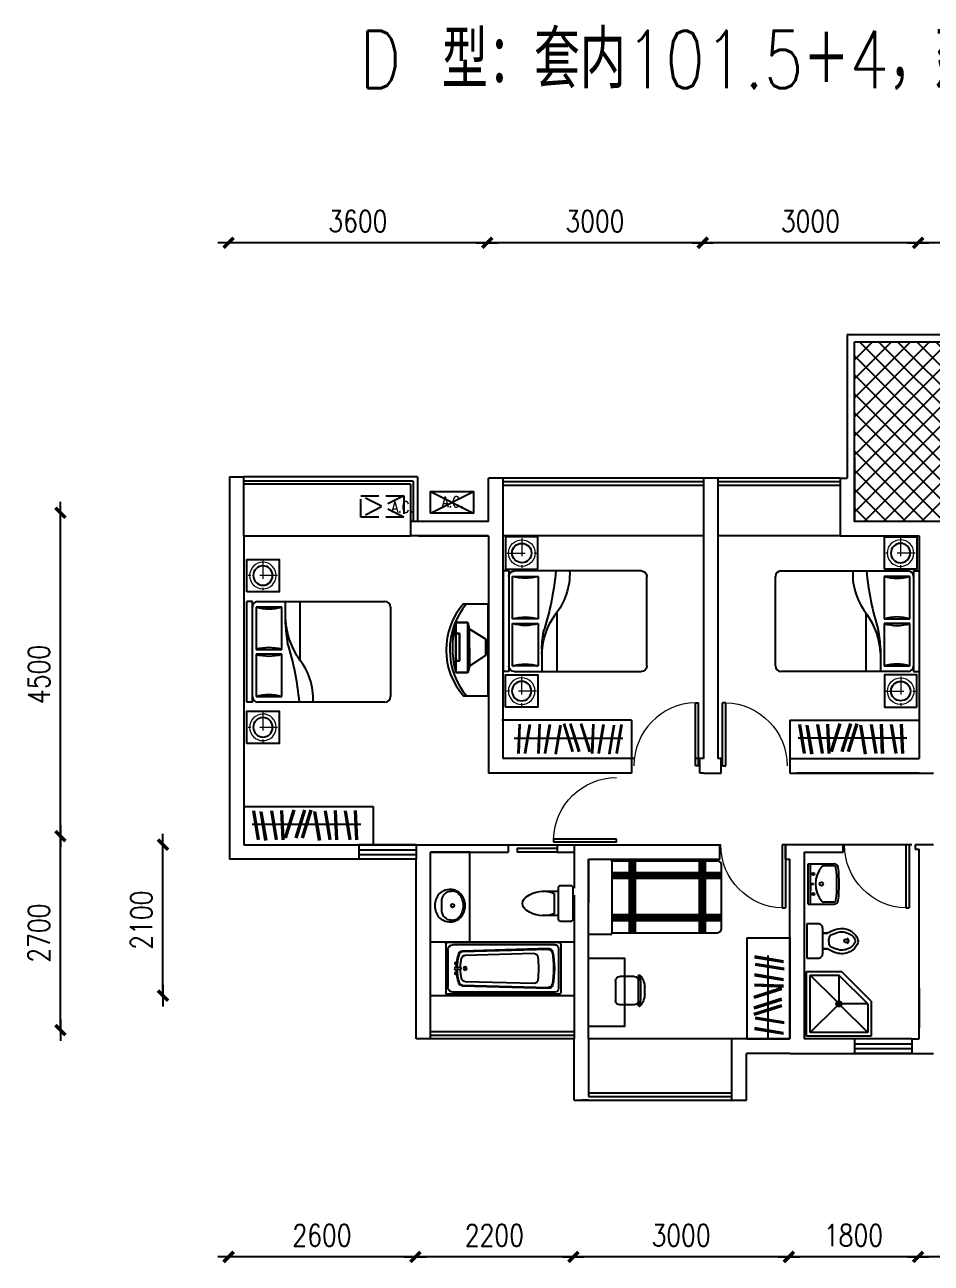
# Model space of a CAD drawing. Extents: x 4248144 to 4272708, y 358866 to 376096.
# Drawn here: x 4248144 to 4260760, y 358866 to 376096 of the extents above; entities that cross this region are included whole.
import ezdxf
from ezdxf.enums import TextEntityAlignment as Align

# ---------------------------------------------------------------- set-up
doc = ezdxf.new("R2010")
doc.units = 0
doc.header["$LTSCALE"] = 1000
doc.header["$MEASUREMENT"] = 0
doc.header["$PDMODE"] = 32
doc.header["$PDSIZE"] = 0.3
doc.linetypes.add('DASH', pattern=[0.35, 0.25, -0.1])
doc.linetypes.add('HIDDEN', pattern=[0.375, 0.25, -0.125])
for name, color, linetype in [('AXIS', 3, 'Continuous'), ('HANDRAIL', 3, 'Continuous'), ('LAYER1', 4, 'Continuous'), ('LAYER3', 4, 'Continuous'), ('WALL', 2, 'Continuous'), ('WINDOW', 4, 'Continuous'), ('WINDOW_TEXT', 7, 'Continuous'), ('zz-6', 7, 'Continuous'), ('家具', 90, 'Continuous'), ('面积', 7, 'Continuous')]:
    doc.layers.add(name, color=color, linetype=linetype)
doc.styles.add('_HZTXT', font='txt.shx', dxfattribs={"width": 0.8, "bigfont": 'HZTXT.shx'})
doc.styles.add('DIM_FONT', font='SIMPLEX.shx', dxfattribs={"width": 0.8})
doc.styles.add('SIMPLEX', font='SIMPLEX.SHX')
doc.dimstyles.new('AXIS', dxfattribs={"dimtxt": 300, "dimasz": 1, "dimexe": 250, "dimexo": 300, "dimgap": 150, "dimtad": 1, "dimdec": 0, "dimzin": 0, "dimdsep": 46, "dimtxsty": 'DIM_FONT', "dimblk": '_DIMX', "dimcen": 0.09, "dimse1": 1, "dimse2": 1, "dimclrt": 7, "dimadec": 0, "dimazin": 0, "dimtfac": 1, "dimtdec": 0, "dimtix": 1, "dimtmove": 2, "dimatfit": 3, "dimldrblk": '_DIMX', "dimfxl": 1, "dimtolj": 1, "dimtzin": 0, "dimarcsym": 0})

# ---------------------------------------------------------------- blocks, each defined once
blk = doc.blocks.new('_DIMX')
blk.add_line((-150, 0), (150, 0))
at = {"const_width": 50}
blk.add_lwpolyline([(-70, -70), (70, 70)], dxfattribs=at)
blk = doc.blocks.new('*D22')
at = {"layer": 'AXIS', "color": 0, "lineweight": -2}
blk.add_line((4248641, 362110), (4248641, 364808), dxfattribs=at)
at = {"layer": 'Defpoints', "color": 0}
for p in [(4248641, 364809), (4249404, 364809), (4249404, 362109)]:
    blk.add_point(p, dxfattribs=at)
at = {"layer": 'AXIS', "color": 0, "lineweight": -2}
for p, rotation in [((4248641, 364809), 90), ((4248641, 362109), 270)]:
    blk.add_blockref('_DIMX', p, dxfattribs=dict(at, rotation=rotation))
at = {"layer": 'AXIS', "color": 7, "insert": (4248341, 363459), "char_height": 300, "attachment_point": 5, "rotation": 90, "style": 'DIM_FONT'}
blk.add_mtext('\\A1;2700', dxfattribs=at)
blk = doc.blocks.new('*D23')
at = {"layer": 'AXIS', "color": 0, "lineweight": -2}
blk.add_line((4250068, 362590), (4250068, 364688), dxfattribs=at)
at = {"layer": 'Defpoints', "color": 0}
for p in [(4250068, 364689), (4250831, 364689), (4250831, 362589)]:
    blk.add_point(p, dxfattribs=at)
at = {"layer": 'AXIS', "color": 0, "lineweight": -2}
for p, rotation in [((4250068, 364689), 90), ((4250068, 362589), 270)]:
    blk.add_blockref('_DIMX', p, dxfattribs=dict(at, rotation=rotation))
at = {"layer": 'AXIS', "color": 7, "insert": (4249768, 363639), "char_height": 300, "attachment_point": 5, "rotation": 90, "style": 'DIM_FONT'}
blk.add_mtext('\\A1;2100', dxfattribs=at)
blk = doc.blocks.new('*D24')
at = {"layer": 'AXIS', "color": 0, "lineweight": -2}
blk.add_line((4248641, 364809), (4248641, 369307), dxfattribs=at)
at = {"layer": 'Defpoints', "color": 0}
for p in [(4248641, 369308), (4249404, 369308), (4249404, 364808)]:
    blk.add_point(p, dxfattribs=at)
at = {"layer": 'AXIS', "color": 0, "lineweight": -2}
for p, rotation in [((4248641, 369308), 90), ((4248641, 364808), 270)]:
    blk.add_blockref('_DIMX', p, dxfattribs=dict(at, rotation=rotation))
at = {"layer": 'AXIS', "color": 7, "insert": (4248341, 367058), "char_height": 300, "attachment_point": 5, "rotation": 90, "style": 'DIM_FONT'}
blk.add_mtext('\\A1;4500', dxfattribs=at)
blk = doc.blocks.new('*D25')
at = {"layer": 'AXIS', "color": 0, "lineweight": -2}
blk.add_line((4264777, 373063), (4260579, 373063), dxfattribs=at)
at = {"layer": 'Defpoints', "color": 0}
for p in [(4260578, 373826), (4264778, 373826), (4260578, 373063)]:
    blk.add_point(p, dxfattribs=at)
at = {"layer": 'AXIS', "color": 0, "lineweight": -2, "rotation": 180}
blk.add_blockref('_DIMX', (4260578, 373063), dxfattribs=at)
at = {"layer": 'AXIS', "color": 0, "lineweight": -2}
blk.add_blockref('_DIMX', (4264778, 373063), dxfattribs=at)
at = {"layer": 'AXIS', "color": 7, "insert": (4262678, 373363), "char_height": 300, "attachment_point": 5, "style": 'DIM_FONT'}
blk.add_mtext('\\A1;4200', dxfattribs=at)
blk = doc.blocks.new('*D26')
at = {"layer": 'AXIS', "color": 0, "lineweight": -2}
blk.add_line((4257579, 373063), (4254581, 373063), dxfattribs=at)
at = {"layer": 'Defpoints', "color": 0}
for p in [(4254580, 373826), (4257580, 373826), (4254580, 373063)]:
    blk.add_point(p, dxfattribs=at)
at = {"layer": 'AXIS', "color": 0, "lineweight": -2, "rotation": 180}
blk.add_blockref('_DIMX', (4254580, 373063), dxfattribs=at)
at = {"layer": 'AXIS', "color": 0, "lineweight": -2}
blk.add_blockref('_DIMX', (4257580, 373063), dxfattribs=at)
at = {"layer": 'AXIS', "color": 7, "insert": (4256080, 373363), "char_height": 300, "attachment_point": 5, "style": 'DIM_FONT'}
blk.add_mtext('\\A1;3000', dxfattribs=at)
blk = doc.blocks.new('*D27')
at = {"layer": 'AXIS', "color": 0, "lineweight": -2}
blk.add_line((4260578, 373063), (4257580, 373063), dxfattribs=at)
at = {"layer": 'Defpoints', "color": 0}
for p in [(4257579, 373826), (4260579, 373826), (4257579, 373063)]:
    blk.add_point(p, dxfattribs=at)
at = {"layer": 'AXIS', "color": 0, "lineweight": -2, "rotation": 180}
blk.add_blockref('_DIMX', (4257579, 373063), dxfattribs=at)
at = {"layer": 'AXIS', "color": 0, "lineweight": -2}
blk.add_blockref('_DIMX', (4260579, 373063), dxfattribs=at)
at = {"layer": 'AXIS', "color": 7, "insert": (4259079, 373363), "char_height": 300, "attachment_point": 5, "style": 'DIM_FONT'}
blk.add_mtext('\\A1;3000', dxfattribs=at)
blk = doc.blocks.new('*D28')
at = {"layer": 'AXIS', "color": 0, "lineweight": -2}
blk.add_line((4254580, 373063), (4250982, 373063), dxfattribs=at)
at = {"layer": 'Defpoints', "color": 0}
for p in [(4250981, 373826), (4254581, 373826), (4250981, 373063)]:
    blk.add_point(p, dxfattribs=at)
at = {"layer": 'AXIS', "color": 0, "lineweight": -2, "rotation": 180}
blk.add_blockref('_DIMX', (4250981, 373063), dxfattribs=at)
at = {"layer": 'AXIS', "color": 0, "lineweight": -2}
blk.add_blockref('_DIMX', (4254581, 373063), dxfattribs=at)
at = {"layer": 'AXIS', "color": 7, "insert": (4252781, 373363), "char_height": 300, "attachment_point": 5, "style": 'DIM_FONT'}
blk.add_mtext('\\A1;3600', dxfattribs=at)
blk = doc.blocks.new('$plan$00002158')
for p, q in [((-280, 215, 0), (280, 215, 0)), ((-280, 215, 0), (-280, -146, 0)), ((-280, 186, 0), (280, 186, 0)), ((0, 186, 0), (-90, 186, 0)), ((-90, 186, 0), (90, 186, 0)), ((280, 215, 0), (280, -146, 0)), ((-251, -142, 0), (-251, 0, 0)), ((251, -142, 0), (251, 0, 0))]:
    blk.add_line(p, q)
for centre, radius in [((-139, 146, 0), 15), ((1, 33, 0), 24.9), ((0, 158, 0), 8), ((139, 146, 0), 15)]:
    blk.add_circle(centre, radius)
for centre, radius, start, end in [((-223, 0, 0), 28, 133.1543, 180), ((0, -237, 0), 354, 46.7581, 133.1543), ((223, 0, 0), 28, 0, 46.7581), ((-224, -146, 0), 56, 180, 263.481), ((-223, -142, 0), 28, 180, 263.4984), ((0, 1814, 0), 1997, 263.4984, 276.5122), ((223, -142, 0), 28, 276.5122, 0), ((224, -146, 0), 56, 276.519, 0), ((0, 1814, 0), 2029, 263.481, 276.519)]:
    blk.add_arc(centre, radius, start, end)
blk = doc.blocks.new('$plan$00002156')
for p, q in [((-450, 450, 0), (450, 450, 0)), ((-450, -450, 0), (-450, 450, 0)), ((-400, 400, 0), (400, 400, 0)), ((-400, 400, 0), (-26.2175, 26.2175, 0)), ((-400, -400, 0), (-400, 400, 0)), ((26.4075, 26.41, 0), (400, 400, 0)), ((400, 400, 0), (400, 0, 0)), ((450, 450, 0), (450, -37.5, 0)), ((0, 0, 0), (-25, 0, 0)), ((0, 0, 0), (0, 25, 0)), ((25, 0, 0), (0, 0, 0)), ((0, -25, 0), (0, 0, 0)), ((0, -400, 0), (400, 0, 0)), ((400, 0, 0), (37.5, 0, 0)), ((-400, -400, 0), (-26.5225, -26.5225, 0)), ((0, -400, 0), (0, -37.5, 0)), ((37.5, -450, 0), (450, -37.5, 0)), ((37.5, -450, 0), (-450, -450, 0)), ((0, -400, 0), (-400, -400, 0))]:
    blk.add_line(p, q)
for radius in [37.5, 25]:
    blk.add_circle((0, 0, 0), radius)
blk = doc.blocks.new('_WBLK')
for p, q in [((-0.5, 0.5), (0.5, 0.5)), ((0.5, 0.167), (-0.5, 0.167)), ((0.5, -0.167), (-0.5, -0.167)), ((-0.5, -0.5), (0.5, -0.5))]:
    blk.add_line(p, q)
at = {"layer": 'WINDOW_TEXT', "style": 'SIMPLEX', "flags": 9}
blk.add_attdef('A', text='', height=1, dxfattribs=at).set_placement((0, 1.5), align=Align.MIDDLE)
blk = doc.blocks.new('$plan$00000379')
for p, q in [((-575, 18), (-536, 18)), ((-572, 18), (-572, 18)), ((-536, -22), (-576, -21))]:
    blk.add_line(p, q)
for points in [[(-285, -110, -0.082371), (-434, -171, -0.174047), (-592, -152, -0.152847), (-702, -46, -0.25487), (-702, 46, -0.135193), (-607, 144, -0.19268), (-434, 171, -0.066715), (-320, 128, 0.008412), (-285, 110), (-220, 110), (-220, -110)], [(-307, -1, -0.073764), (-317, -64, -0.219411), (-337, -85, -0.018016), (-436, -122, -0.163008), (-533, -122, -0.084559), (-606, -92, -0.185519), (-666, -26, -0.252786), (-658, 39, -0.083694), (-606, 90, -0.078323), (-556, 115, -0.086951), (-477, 126, -0.071278), (-416, 114, -0.021719), (-371, 97, 0.016169), (-337, 83, -0.158768), (-324, 73, -0.168814), (-308, 12)]]:
    blk.add_lwpolyline(points, format="xyb", close=True)
for points in [[(-155, 240, 0.414214), (-220, 175, 0.414214)], [(-220, -175, 0.414214), (-155, -240, 0.414214)]]:
    blk.add_lwpolyline(points, format="xyb")
for points in [[(-220, 175), (-220, -175)], [(0, 240), (-155, 240)], [(0, -240), (0, 240)], [(-220, 110), (-285, 110)], [(-285, -110), (-220, -110)], [(-155, -240), (0, -240)]]:
    blk.add_lwpolyline(points)
for centre, radius, start, end in [((-549, -3), 33.2, 100.0495, 259.9505), ((-536, -2), 20, 270, 90)]:
    blk.add_arc(centre, radius, start, end)
blk = doc.blocks.new('$plan$00001580')
at = {"color": 6, "linetype": 'HIDDEN', "lineweight": 13}
for p, q in [((0, 205), (0, -205)), ((205, 0), (-205, 0))]:
    blk.add_line(p, q, dxfattribs=at)
blk.add_lwpolyline([(-225, -225), (-225, 225), (225, 225), (225, -225)], close=True)
at = {"lineweight": 13}
blk.add_arc((0, 0), 185, 180.2522, 180, dxfattribs=at)
blk.add_arc((0, 0), 135, 180.3469, 180)
blk = doc.blocks.new('$plan$00000312')
at = {"color": 0, "linetype": 'ByBlock'}
for p, q in [((-1923, 1400), (-154, 1400)), ((-77, 1400), (-77, 0)), ((-77, 1400), (0, 1400)), ((0, 1400), (0, 0)), ((-2000, 77), (-2000, 1323)), ((-487, 1323), (-487, 733)), ((-128, 1323), (-487, 1323)), ((-128, 733), (-128, 1323)), ((-744, 810), (-744, 0)), ((-487, 733), (-128, 733)), ((-487, 667), (-487, 77)), ((-128, 667), (-487, 667)), ((-128, 77), (-128, 667)), ((-539, 314), (-539, 0)), ((-154, 0), (-1923, 0)), ((-487, 77), (-128, 77)), ((-77, 0), (0, 0))]:
    blk.add_line(p, q, dxfattribs=at)
for centre, radius, start, end in [((-1923, 1323), 76.9, 90, 180), ((-19, 1362), 906, 177.5673, 219.5461), ((3222, 1764), 3971, 185.2585, 197.3483), ((-154, 1323), 76.9, 0, 90), ((-308, 1939), 641, 253.7398, 286.2602), ((-1530, 214), 992, 2.4493, 35.0961), ((-308, 118), 641, 73.7398, 106.2602), ((-1770, 314), 1231, 359.9814, 12.4667), ((-308, 1282), 641, 253.7398, 286.2602), ((-1923, 77), 76.9, 180, 270), ((-308, -539), 641, 73.7398, 106.2602), ((-154, 77), 76.9, 270, 0)]:
    blk.add_arc(centre, radius, start, end, dxfattribs=at)
blk = doc.blocks.new('$DorLib2D$00000001')
for p, q in [((0.45, 0.975), (0.5, 0.975)), ((0.45, 0), (0.45, 0.975)), ((0.5, 0), (0.5, 0.975)), ((0.5, 0), (0.45, 0))]:
    blk.add_line(p, q)
at = {"lineweight": 13}
blk.add_arc((0.475, 0), 0.975, 91.4693, 180, dxfattribs=at)
blk = doc.blocks.new('A$C0F3E60AC')
at = {"layer": 'WINDOW'}
for p, q in [((0, 0), (600, 300)), ((0, 300), (600, 0))]:
    blk.add_line(p, q, dxfattribs=at)
blk.add_lwpolyline([(0, 0), (0, 300), (600, 300), (600, 0)], close=True, dxfattribs=at)
at = {"layer": '面积', "style": 'DIM_FONT', "width": 0.8}
blk.add_text('A.C.', height=150, dxfattribs=at).set_placement((159, 81))
blk = doc.blocks.new('$plan$00000333')
at = {"elevation": -127}
blk.add_lwpolyline([(322, -423, -0.128286), (-308, -420)], format="xyb", dxfattribs=at)
for points, invisible_edges in [([(-253, -231, -51), (-253, -231, 254), (-111, 0)], 2), ([(-111, 0, 203), (-111, 0), (-253, -231, 254)], 2), ([(-253, -231, -51), (-111, 0), (111, 0)], 12), ([(-111, 0, 203), (-253, -231, 254), (111, 0, 203)], 2), ([(-111, 0), (-111, 0, 203), (111, 0, 203)], 12), ([(111, 0, 203), (111, 0), (-111, 0)], 12), ([(111, 0), (264, -226, -51), (-253, -231, -51)], 12), ([(264, -226, 254), (111, 0, 203), (-253, -231, 254)], 2), ([(111, 0), (111, 0, 203), (264, -226, -51)], 2), ([(264, -226, 254), (264, -226, -51), (111, 0, 203)], 2), ([(-343, -249, -127), (-253, -231, -51), (264, -226, -51)], 12), ([(264, -226, -51), (356, -249, -127), (-343, -249, -127)], 12), ([(-253, -231, 254), (-343, -249, 330), (264, -226, 254)], 2), ([(356, -249, 330), (264, -226, 254), (-343, -249, 330)], 2), ([(-343, -249, -127), (-343, -249, 330), (-253, -231, 254)], 12), ([(-253, -231, 254), (-253, -231, -51), (-343, -249, -127)], 12), ([(-343, -249, 330), (-343, -249, -127), (-343, -420, -127)], 12), ([(-343, -420, -127), (-343, -420, 330), (-343, -249, 330)], 12), ([(356, -420, -127), (-343, -420, -127), (-343, -249, -127)], 12), ([(-343, -249, -127), (356, -249, -127), (356, -420, -127)], 12), ([(356, -420, 330), (356, -249, 330), (-343, -420, 330)], 2), ([(-343, -249, 330), (-343, -420, 330), (356, -249, 330)], 2), ([(264, -226, -51), (264, -226, 254), (356, -249, 330)], 12), ([(356, -249, 330), (356, -249, -127), (264, -226, -51)], 12), ([(356, -249, -127), (356, -249, 330), (356, -420, -127)], 2), ([(356, -420, 330), (356, -420, -127), (356, -249, 330)], 2), ([(-343, -420, 330), (-343, -420, -127), (-188, -420, 279)], 14), ([(-343, -420, -127), (356, -420, -127), (-188, -420, -76)], 14), ([(356, -420, 330), (-343, -420, 330), (193, -420, 279)], 14), ([(-188, -420, -76), (-188, -420, 279), (-239, -420, -127)], 14), ([(-188, -420, 279), (193, -420, 279), (-239, -420, 330)], 14), ([(-188, -369, 279), (-188, -420, 279), (-188, -369, -76)], 2), ([(-188, -420, -76), (-188, -369, -76), (-188, -420, 279)], 2), ([(-188, -369, -76), (-188, -420, -76), (193, -420, -76)], 12), ([(193, -420, -76), (193, -369, -76), (-188, -369, -76)], 12), ([(193, -369, 279), (193, -420, 279), (-188, -420, 279)], 12), ([(-188, -420, 279), (-188, -369, 279), (193, -369, 279)], 12), ([(193, -420, -76), (-188, -420, -76), (243, -420, -127)], 14), ([(193, -369, -76), (193, -420, -76), (193, -369, 279)], 2), ([(193, -420, 279), (193, -369, 279), (193, -420, -76)], 2), ([(193, -420, 279), (193, -420, -76), (243, -420, 330)], 14), ([(356, -420, -127), (356, -420, 330), (193, -420, -76)], 14)]:
    blk.add_3dface(points, dxfattribs=dict(invisible_edges=invisible_edges))
mesh = blk.add_polyface()
corners = [(193, -369, 279), (-188, -369, 279), (-188, -369, -76), (193, -369, -76)]
mesh.append_faces([[corners[k] for k in face] for face in [(0, 1, 2), (2, 3, 0)]], dxfattribs={"vtx2": -1})
blk = doc.blocks.new('$plan$00001582')
at = {"linetype": 'Continuous'}
blk.add_lwpolyline([(-550, -279), (-550, 0), (522, 0), (522, -276)], dxfattribs=at)
for centre, radius, start, end in [((-16, 391), 831, 230.0552, 310.3438), ((-16, 322), 804, 228.4198, 311.9528)]:
    blk.add_arc(centre, radius, start, end, dxfattribs=at)
blk = doc.blocks.new('A$C24E4767D')
at = {"layer": 'LAYER1'}
for p, q in [((176, 405), (263, 405)), ((17, 317), (422, 317)), ((21, 257), (21, 59)), ((417, 257), (417, 59)), ((81, 0), (358, 0))]:
    blk.add_line(p, q, dxfattribs=at)
for centre, radius, start, end in [((184, 127), 278, 91.7651, 130.7265), ((219, -2040), 2387, 84.8023, 95.1977), ((254, 127), 278, 49.2735, 88.2349), ((9, 331), 8.8, 130.7265, 202.67), ((17, 334), 17.6, 202.67, 270), ((81, 257), 59.4, 90, 180), ((358, 257), 59.4, 0, 90), ((422, 334), 17.6, 270, 337.33), ((430, 331), 8.8, 337.33, 49.2735), ((81, 59), 59.4, 180, 270), ((358, 59), 59.4, 270, 0)]:
    blk.add_arc(centre, radius, start, end, dxfattribs=at)
blk = doc.blocks.new('A$C415E33B3')
at = {"layer": 'LAYER1'}
for p, q in [((0, 700), (0, 20)), ((20, 720), (1580, 720)), ((80, 690), (1500, 690)), ((1600, 700), (1600, 20)), ((30, 640), (30, 80)), ((164, 635), (1372, 602)), ((172, 625), (1372, 592)), ((369, 567), (1333, 541)), ((1570, 620), (1570, 100)), ((1458, 380), (1390, 371)), ((1390, 372), (1390, 348)), ((1458, 340), (1390, 349)), ((1333, 179), (369, 153)), ((20, 0), (1580, 0)), ((80, 30), (1500, 30)), ((1372, 118), (164, 85)), ((1372, 128), (172, 95))]:
    blk.add_line(p, q, dxfattribs=at)
for centre, radius in [((1331, 360), 23.6), ((1331, 360), 19.5), ((1458, 360), 19.8), ((1466, 430), 10), ((1466, 430), 7), ((1466, 290), 10), ((1466, 290), 7)]:
    blk.add_circle(centre, radius, dxfattribs=at)
for centre, radius, start, end in [((20, 700), 20, 90, 180), ((20, 700), 20, 90, 180), ((80, 640), 50, 90, 180), ((1500, 620), 70, 0, 90), ((1580, 700), 20, 0, 90), ((1233, 360), 1144, 168.1183, 191.8817), ((1233, 360), 1134, 168.5592, 191.4408), ((163, 585), 50, 88.4152, 168.1183), ((171, 575), 50, 88.4152, 168.5592), ((1976, 360), 1665, 174.4043, 185.5957), ((368, 518), 50, 88.4152, 174.4043), ((1331, 491), 50, 12.6389, 88.4152), ((1371, 552), 50, 17.7995, 88.4152), ((1371, 552), 40, 17.7995, 88.4152), ((773, 360), 667, 1.5037, 17.7995), ((773, 360), 677, 1.5478, 17.7995), ((748, 360), 648, 1.0277, 12.6389), ((748, 360), 648, 347.3611, 358.9723), ((368, 202), 50, 185.5957, 271.5848), ((1331, 229), 50, 271.5848, 347.3611), ((773, 360), 667, 342.2005, 358.4963), ((773, 360), 677, 342.2005, 358.4522), ((20, 20), 20, 180, 270), ((20, 20), 20, 180, 270), ((80, 80), 50, 180, 270), ((163, 135), 50, 191.8817, 271.5848), ((171, 145), 50, 191.4408, 271.5848), ((1371, 168), 40, 271.5848, 342.2005), ((1371, 168), 50, 271.5848, 342.2005), ((1500, 100), 70, 270, 0), ((1580, 20), 20, 270, 0)]:
    blk.add_arc(centre, radius, start, end, dxfattribs=at)
blk = doc.blocks.new('$plan$00001146')
at = {"layer": 'zz-6', "linetype": 'Continuous'}
blk.add_line((-98, -13), (83, -13), dxfattribs=at)
blk.add_lwpolyline([(217, -138, 0.083035), (200, -37, 0.102376), (151, 29, 0.093737), (79, 72, 0.088426), (-8, 87, 0.088426), (-95, 72, 0.093737), (-167, 29, 0.102376), (-216, -37, 0.083035), (-233, -138, 0.109452), (-216, -213, 0.102376), (-167, -279, 0.093737), (-95, -322, 0.088426), (-8, -337, 0.088426), (79, -322, 0.093737), (151, -279, 0.102376), (200, -213, 0.109452), (217, -138, 0.083035)], format="xyb", dxfattribs=at)
blk.add_circle((-8, -162), 25, dxfattribs=at)
for centre, radius, start, end in [((23, -162), 231, 159.8124, 180.0828), ((-94, -162), 114, 180, 208.9112), ((-53, -160), 161, 122.2598, 151.0888), ((-98, -88), 74.9, 90, 122.2598), ((83, -88), 74.9, 56.0955, 90), ((10, -196), 206, 53.1301, 56.0955), ((37, -160), 161, 28.9112, 53.1301), ((-39, -162), 231, 359.9172, 20.1876), ((78, -162), 114, 331.0888, 0), ((-53, -140), 161, 208.9112, 233.1301), ((-26, -104), 206, 233.1301, 252.7421), ((-8, -47), 265, 252.7421, 270), ((-8, -47), 265, 270, 287.2579), ((10, -104), 206, 287.2579, 306.8699), ((37, -140), 161, 306.8699, 331.0888)]:
    blk.add_arc(centre, radius, start, end, dxfattribs=at)
blk = doc.blocks.new('$plan$00001613')
at = {"color": 7}
blk.add_line((-260, -140), (-260, 140), dxfattribs=at)
blk.add_line((-200, 170), (-200, -170))
blk.add_lwpolyline([(-430, -170), (-200, -170), (-200, -220, 0.414214), (-170, -250), (-30, -250, 0.414214), (0, -220), (0, 220, 0.414214), (-30, 250), (-170, 250, 0.414214), (-200, 220), (-200, 170), (-430, 170)], format="xyb")
for centre, radius, start, end in [((-590, 0), 110, 123.4509, 236.5491), ((-413, -227), 398, 67.4505, 126.6381), ((-413, 227), 398, 233.3619, 292.5495)]:
    blk.add_arc(centre, radius, start, end, dxfattribs=at)
blk = doc.blocks.new('*D29')
at = {"layer": 'AXIS', "color": 0, "lineweight": -2}
blk.add_line((4260577, 358954), (4258779, 358954), dxfattribs=at)
at = {"layer": 'Defpoints', "color": 0}
for p in [(4258778, 359717), (4260578, 359717), (4258778, 358954)]:
    blk.add_point(p, dxfattribs=at)
at = {"layer": 'AXIS', "color": 0, "lineweight": -2, "rotation": 180}
blk.add_blockref('_DIMX', (4258778, 358954), dxfattribs=at)
at = {"layer": 'AXIS', "color": 0, "lineweight": -2}
blk.add_blockref('_DIMX', (4260578, 358954), dxfattribs=at)
at = {"layer": 'AXIS', "color": 7, "insert": (4259678, 359254), "char_height": 300, "attachment_point": 5, "style": 'DIM_FONT'}
blk.add_mtext('\\A1;1800', dxfattribs=at)
blk = doc.blocks.new('*D30')
at = {"layer": 'AXIS', "color": 0, "lineweight": -2}
blk.add_line((4255779, 358954), (4253581, 358954), dxfattribs=at)
at = {"layer": 'Defpoints', "color": 0}
for p in [(4253580, 359717), (4255780, 359717), (4253580, 358954)]:
    blk.add_point(p, dxfattribs=at)
at = {"layer": 'AXIS', "color": 0, "lineweight": -2, "rotation": 180}
blk.add_blockref('_DIMX', (4253580, 358954), dxfattribs=at)
at = {"layer": 'AXIS', "color": 0, "lineweight": -2}
blk.add_blockref('_DIMX', (4255780, 358954), dxfattribs=at)
at = {"layer": 'AXIS', "color": 7, "insert": (4254680, 359254), "char_height": 300, "attachment_point": 5, "style": 'DIM_FONT'}
blk.add_mtext('\\A1;2200', dxfattribs=at)
blk = doc.blocks.new('*D31')
at = {"layer": 'AXIS', "color": 0, "lineweight": -2}
blk.add_line((4258778, 358954), (4255780, 358954), dxfattribs=at)
at = {"layer": 'Defpoints', "color": 0}
for p in [(4255779, 359717), (4258779, 359717), (4255779, 358954)]:
    blk.add_point(p, dxfattribs=at)
at = {"layer": 'AXIS', "color": 0, "lineweight": -2, "rotation": 180}
blk.add_blockref('_DIMX', (4255779, 358954), dxfattribs=at)
at = {"layer": 'AXIS', "color": 0, "lineweight": -2}
blk.add_blockref('_DIMX', (4258779, 358954), dxfattribs=at)
at = {"layer": 'AXIS', "color": 7, "insert": (4257279, 359254), "char_height": 300, "attachment_point": 5, "style": 'DIM_FONT'}
blk.add_mtext('\\A1;3000', dxfattribs=at)
blk = doc.blocks.new('*D32')
at = {"layer": 'AXIS', "color": 0, "lineweight": -2}
blk.add_line((4253580, 358954), (4250982, 358954), dxfattribs=at)
at = {"layer": 'Defpoints', "color": 0}
for p in [(4250981, 359717), (4253581, 359717), (4250981, 358954)]:
    blk.add_point(p, dxfattribs=at)
at = {"layer": 'AXIS', "color": 0, "lineweight": -2, "rotation": 180}
blk.add_blockref('_DIMX', (4250981, 358954), dxfattribs=at)
at = {"layer": 'AXIS', "color": 0, "lineweight": -2}
blk.add_blockref('_DIMX', (4253581, 358954), dxfattribs=at)
at = {"layer": 'AXIS', "color": 7, "insert": (4252281, 359254), "char_height": 300, "attachment_point": 5, "style": 'DIM_FONT'}
blk.add_mtext('\\A1;2600', dxfattribs=at)
blk = doc.blocks.new('*D33')
at = {"layer": 'AXIS', "color": 0, "lineweight": -2}
blk.add_line((4264777, 358954), (4260579, 358954), dxfattribs=at)
at = {"layer": 'Defpoints', "color": 0}
for p in [(4260578, 359717), (4264778, 359717), (4260578, 358954)]:
    blk.add_point(p, dxfattribs=at)
at = {"layer": 'AXIS', "color": 0, "lineweight": -2, "rotation": 180}
blk.add_blockref('_DIMX', (4260578, 358954), dxfattribs=at)
at = {"layer": 'AXIS', "color": 0, "lineweight": -2}
blk.add_blockref('_DIMX', (4264778, 358954), dxfattribs=at)
at = {"layer": 'AXIS', "color": 7, "insert": (4262678, 359254), "char_height": 300, "attachment_point": 5, "style": 'DIM_FONT'}
blk.add_mtext('\\A1;4200', dxfattribs=at)

msp = doc.modelspace()

# ---------------------------------------------------------------- hatches: boundary and pattern name
at = {"layer": 'WINDOW'}
h = msp.add_hatch(dxfattribs=at)
h.set_pattern_fill('ANSI37', color=1, scale=1500, style=0)
h.set_pattern_definition([(45, (4174734.15, 173252.5), (-132.58252, 132.58252), []), (135, (4174734.15, 173252.5), (-132.58252, -132.58252), [])])
h.paths.add_polyline_path([(4259692, 371686.1), (4262492, 371686.1), (4262492, 369186.1), (4259692, 369186.1)])

# ---------------------------------------------------------------- linework, layer by layer
at = {"layer": 'AXIS', "color": 252}
msp.add_line((4255992, 363438.4), (4255992, 364486.1), dxfattribs=at)
at = {"layer": 'HANDRAIL', "color": 252}
for p, q in [((4257792, 369786.1), (4257792, 369186.1)), ((4254337.8, 364586.1), (4253792.4, 364586.1)), ((4255792, 363986.1), (4255792, 362586.1)), ((4253792, 363337.4), (4255792, 363337.4))]:
    msp.add_line(p, q, dxfattribs=at)
at = {"layer": 'LAYER1', "color": 252}
for p, q in [((4255025.8, 366364.2), (4255008.9, 365957.6)), ((4255024.4, 365957), (4255041.3, 366363.6)), ((4255166.2, 366361.6), (4255099.3, 365960.2)), ((4255114.7, 365957.6), (4255181.5, 366359)), ((4255304.2, 366364.2), (4255287.3, 365957.6)), ((4255302.8, 365957), (4255319.8, 366363.6)), ((4255444.6, 366361.6), (4255377.7, 365960.2)), ((4255393.1, 365957.6), (4255459.9, 366359)), ((4255592.3, 366352.5), (4255525.5, 365951.1)), ((4255540.8, 365948.5), (4255607.7, 366349.9)), ((4255642.2, 366368.3), (4255764.2, 365980)), ((4255779, 365984.7), (4255657.1, 366372.9)), ((4255730.9, 366368.3), (4255852.9, 365980)), ((4255867.7, 365984.7), (4255745.8, 366372.9)), ((4255879.2, 366368.3), (4256001.1, 365980)), ((4256016, 365984.7), (4255894.1, 366372.9)), ((4256050.6, 366364.2), (4256033.7, 365957.6)), ((4256049.2, 365957), (4256066.1, 366363.6)), ((4256191, 366361.6), (4256124.1, 365960.2)), ((4256139.5, 365957.6), (4256206.3, 366359)), ((4256338.7, 366352.5), (4256271.9, 365951.1)), ((4256287.2, 365948.5), (4256354.1, 366349.9)), ((4256442.3, 366361.6), (4256375.5, 365960.2)), ((4256390.8, 365957.6), (4256457.7, 366359)), ((4258987.1, 365957.6), (4258920.3, 366359)), ((4258935.6, 366361.6), (4259002.5, 365960.2)), ((4259090.7, 365948.5), (4259023.9, 366349.9)), ((4259039.2, 366352.5), (4259106.1, 365951.1)), ((4259238.4, 365957.6), (4259171.6, 366359)), ((4259187, 366361.6), (4259253.8, 365960.2)), ((4259328.7, 365957), (4259311.8, 366363.6)), ((4259327.3, 366364.2), (4259344.3, 365957.6)), ((4259361.9, 365984.7), (4259483.9, 366372.9)), ((4259498.7, 366368.3), (4259376.8, 365980)), ((4259510.2, 365984.7), (4259632.1, 366372.9)), ((4259647, 366368.3), (4259525.1, 365980)), ((4259598.9, 365984.7), (4259720.8, 366372.9)), ((4259735.7, 366368.3), (4259613.8, 365980)), ((4259837.1, 365948.5), (4259770.2, 366349.9)), ((4259785.6, 366352.5), (4259852.4, 365951.1)), ((4259984.8, 365957.6), (4259918, 366359)), ((4259933.3, 366361.6), (4260000.2, 365960.2)), ((4260075.1, 365957), (4260058.2, 366363.6)), ((4260073.7, 366364.2), (4260090.6, 365957.6)), ((4260263.2, 365957.6), (4260196.4, 366359)), ((4260211.7, 366361.6), (4260278.6, 365960.2)), ((4260353.5, 365957), (4260336.6, 366363.6)), ((4260352.1, 366364.2), (4260369.1, 365957.6)), ((4251388.1, 364757.6), (4251321.2, 365159)), ((4251336.6, 365161.6), (4251403.4, 364760.2)), ((4251491.7, 364748.5), (4251424.8, 365149.9)), ((4251440.2, 365152.5), (4251507, 364751.1)), ((4251639.4, 364757.6), (4251572.6, 365159)), ((4251587.9, 365161.6), (4251654.8, 364760.2)), ((4251729.7, 364757), (4251712.8, 365163.6)), ((4251728.3, 365164.2), (4251745.2, 364757.6)), ((4251762.9, 364784.7), (4251884.8, 365172.9)), ((4251899.7, 365168.3), (4251777.8, 364780)), ((4251911.2, 364784.7), (4252033.1, 365172.9)), ((4252048, 365168.3), (4251926, 364780)), ((4251999.9, 364784.7), (4252121.8, 365172.9)), ((4252136.6, 365168.3), (4252014.7, 364780)), ((4252238, 364748.5), (4252171.2, 365149.9)), ((4252186.5, 365152.5), (4252253.4, 364751.1)), ((4252385.8, 364757.6), (4252318.9, 365159)), ((4252334.3, 365161.6), (4252401.1, 364760.2)), ((4252476.1, 364757), (4252459.1, 365163.6)), ((4252474.7, 365164.2), (4252491.6, 364757.6)), ((4252664.2, 364757.6), (4252597.4, 365159)), ((4252612.7, 365161.6), (4252679.6, 364760.2)), ((4252754.5, 364757), (4252737.5, 365163.6)), ((4252753.1, 365164.2), (4252770, 364757.6)), ((4255992, 364486.1), (4256296.7, 364486.1)), ((4256316.7, 364466.1), (4256316.7, 363458.4)), ((4256316.7, 364464.2), (4257782.2, 364464.2)), ((4256563, 363464.2), (4256563, 364464.2)), ((4256583, 363464.2), (4256583, 364464.2)), ((4256603, 363464.2), (4256603, 364464.2)), ((4256623, 363464.2), (4256623, 364464.2)), ((4256643, 363464.2), (4256643, 364464.2)), ((4257537.2, 363464.2), (4257537.2, 364464.2)), ((4257557.2, 363464.2), (4257557.2, 364464.2)), ((4257577.2, 363464.2), (4257577.2, 364464.2)), ((4257597.2, 363464.2), (4257597.2, 364464.2)), ((4257617.2, 363464.2), (4257617.2, 364464.2)), ((4256316.7, 364301.2), (4257842.2, 364301.2)), ((4256316.7, 364281.2), (4257842.2, 364281.2)), ((4256316.7, 364261.2), (4257842.2, 364261.2)), ((4256316.7, 364241.2), (4257842.2, 364241.2)), ((4257842.2, 363524.2), (4257842.2, 364404.2)), ((4256316.7, 364221.2), (4257842.2, 364221.2)), ((4256316.7, 363715.6), (4257842.2, 363715.6)), ((4256316.7, 363695.6), (4257842.2, 363695.6)), ((4256316.7, 363675.6), (4257842.2, 363675.6)), ((4256316.7, 363655.6), (4257842.2, 363655.6)), ((4256316.7, 363635.6), (4257842.2, 363635.6)), ((4256296.7, 363438.4), (4255992, 363438.4)), ((4256316.7, 363464.2), (4257782.2, 363464.2)), ((4258300.9, 363121.6), (4258702.3, 363054.8)), ((4258704.8, 363070.1), (4258303.5, 363137)), ((4258713.9, 362966.5), (4258312.6, 363033.4)), ((4258300.9, 362870.3), (4258702.3, 362803.4)), ((4258704.8, 362818.8), (4258303.5, 362885.6)), ((4258310, 363018), (4258711.4, 362951.2)), ((4258677.7, 362695.3), (4258289.5, 362573.4)), ((4258298.3, 362729.9), (4258704.8, 362713)), ((4258705.5, 362728.5), (4258298.9, 362745.5)), ((4258677.7, 362547), (4258289.5, 362425.1)), ((4258294.2, 362558.5), (4258682.4, 362680.5)), ((4258294.2, 362410.3), (4258682.4, 362532.2)), ((4258677.7, 362458.3), (4258289.5, 362336.4)), ((4258294.2, 362321.6), (4258682.4, 362443.5)), ((4258310, 362271.7), (4258711.4, 362204.8)), ((4258713.9, 362220.2), (4258312.6, 362287)), ((4258300.9, 362123.9), (4258702.3, 362057.1)), ((4258704.8, 362072.4), (4258303.5, 362139.3))]:
    msp.add_line(p, q, dxfattribs=at)
msp.add_lwpolyline([(4255992, 362159.2), (4255992, 363111.5), (4256492, 363111.5), (4256492, 362159.2)], close=True, dxfattribs=at)
for centre, radius, start, end in [((4256296.7, 364466.1), 20, 0, 90), ((4257782.2, 364404.2), 60, 0, 90), ((4256296.7, 363458.4), 20, 270, 0), ((4257782.2, 363524.2), 60, 270, 0)]:
    msp.add_arc(centre, radius, start, end, dxfattribs=at)
at = {"layer": 'LAYER3', "color": 252}
for p, q in [((4256586.5, 366420.5), (4254785.9, 366420.5)), ((4258791.4, 366420.5), (4260592, 366420.5)), ((4254957.6, 366170.5), (4256468.4, 366170.5)), ((4260420.3, 366170.5), (4258909.5, 366170.5)), ((4251192.4, 365220.5), (4252992.9, 365220.5)), ((4252821.3, 364970.5), (4251310.5, 364970.5)), ((4255792, 364686.1), (4255792, 364086.1)), ((4255992, 364486.1), (4257632, 364486.1)), ((4258192, 363391), (4258192, 361986.1)), ((4258492, 361998.7), (4258492, 363147.7))]:
    msp.add_line(p, q, dxfattribs=at)
at = {"layer": 'WALL', "color": 252}
for p, q in [((4259592, 371786.1), (4259592, 369786.1)), ((4259692, 370086.1), (4259692, 369186.1)), ((4250992, 369806.1), (4251192, 369806.1)), ((4254800.2, 369786.1), (4254800.2, 365886.1)), ((4257592, 369786.1), (4257592, 365886.1)), ((4257792, 369786.1), (4257792, 365886.1)), ((4259492, 369786.1), (4259592, 369786.1)), ((4259492, 369786.1), (4259492, 368986.1)), ((4257792, 369536.1), (4257792, 365886.1)), ((4254600.2, 369186.1), (4253512, 369186.1)), ((4260592, 369186.1), (4260592, 369186.1)), ((4251192, 368986.1), (4251192, 368986.1)), ((4254600.2, 368986.1), (4254600.2, 365686.1)), ((4260592, 368986.1), (4260592, 365886.1)), ((4251192.4, 367220.8), (4251192.4, 364686.1)), ((4256586.5, 365886.1), (4256586.5, 365686.1)), ((4257541.1, 365686.1), (4257541.1, 365886.1)), ((4257592, 365886.1), (4257592, 365886.1)), ((4257836.8, 365886.1), (4257792, 365886.1)), ((4257836.8, 365886.1), (4257792, 365886.1)), ((4257836.8, 365686.1), (4257836.8, 365886.1)), ((4257836.8, 365686.1), (4257836.8, 365886.1)), ((4258791.4, 365886.1), (4260592, 365886.1)), ((4258791.4, 365886.1), (4258791.4, 365686.1)), ((4257592, 365686.1), (4257836.8, 365686.1)), ((4257592, 365686.1), (4257692, 365686.1)), ((4257692, 365686.1), (4257836.8, 365686.1)), ((4258791.4, 365686.1), (4258891.4, 365686.1)), ((4258891.4, 365686.1), (4260592, 365686.1)), ((4258891.4, 365686.1), (4258891.4, 365686.1)), ((4260592, 365686.1), (4260592, 365686.1)), ((4251192.4, 364686.1), (4254872.7, 364686.1)), ((4251192.4, 364686.1), (4252992.9, 364686.1)), ((4252792, 364686.1), (4252792, 364486.1)), ((4253792, 364586.1), (4254872.7, 364586.1)), ((4253792, 361986.1), (4253792, 364586.1)), ((4254337.4, 363337.4), (4254337.8, 364586.1)), ((4255555.9, 364686.1), (4255792, 364686.1)), ((4255555.9, 364586.1), (4255792, 364586.1)), ((4255792, 364686.1), (4257818.6, 364686.1)), ((4255991.6, 364686.1), (4257831.8, 364686.1)), ((4257818.6, 364486.1), (4257818.6, 364686.1)), ((4257818.6, 364486.1), (4257818.6, 364686.1)), ((4258727.7, 364686.1), (4258727.7, 364486.1)), ((4258727.7, 364686.1), (4258727.7, 364486.1)), ((4258727.7, 364686.1), (4258727.7, 364486.1)), ((4259535.2, 364686.1), (4258727.7, 364686.1)), ((4259535.2, 364586.1), (4259535.2, 364686.1)), ((4260792, 364686.1), (4260535.2, 364686.1)), ((4260535.2, 364686.1), (4260535.2, 364626.1)), ((4260535.2, 364626.1), (4260592, 364626.1)), ((4260592, 361986.1), (4260592, 364626.1)), ((4253592, 361986.1), (4253592, 364486.1)), ((4255992, 364486.1), (4257492, 364486.1)), ((4255992, 361986.1), (4255992, 364486.1)), ((4256332, 364486.1), (4257492, 364486.1)), ((4257492, 364486.1), (4257818.6, 364486.1)), ((4257492, 364486.1), (4257818.6, 364486.1)), ((4258727.7, 364486.1), (4258792, 364486.1)), ((4258727.7, 364486.1), (4258792, 364486.1)), ((4258792, 361986.1), (4258792, 364486.1)), ((4255992, 363438.4), (4255992, 363438.4)), ((4258192, 363391), (4258192, 362491)), ((4258792, 363391), (4258792, 361986.1)), ((4258192, 363051), (4258192, 362491)), ((4255792, 361136.1), (4255792, 361986.1)), ((4258192, 361986.1), (4258792, 361986.1)), ((4259692, 361986.1), (4258992, 361986.1)), ((4259692, 361986.1), (4259692, 361786.1)), ((4260592, 361986.1), (4260592, 361986.1)), ((4258792, 361786.1), (4258992, 361786.1)), ((4258992, 361786.1), (4260792, 361786.1)), ((4258992, 361786.1), (4258992, 361786.1)), ((4258992, 361786.1), (4258992, 361786.1))]:
    msp.add_line(p, q, dxfattribs=at)
at = {"layer": 'WALL', "color": 252, "linetype": 'Continuous'}
for p, q in [((4250992, 369806.1), (4250992, 364486.1)), ((4251192, 368986.1), (4251192, 369746.1)), ((4251192, 368986.1), (4251192.4, 364686.1)), ((4257592, 366583.3), (4257592, 366383.3))]:
    msp.add_line(p, q, dxfattribs=at)
at = {"layer": 'WINDOW', "color": 252}
for p, q in [((4259592, 371786.1), (4262592, 371786.1)), ((4259692, 369186.1), (4259692, 371686.1)), ((4259692, 371686.1), (4262492, 371686.1)), ((4251092, 369806.1), (4251092, 369806.1)), ((4253612, 369806.1), (4251192, 369806.1)), ((4251192, 369706.1), (4251192, 369806.1)), ((4253612, 369806.1), (4253612, 369186.1)), ((4257592, 369786.1), (4254600.2, 369786.1)), ((4259492, 369786.1), (4257792, 369786.1)), ((4253552, 369746.1), (4251192, 369746.1)), ((4253512, 369706.1), (4251192, 369706.1)), ((4253512, 369706.1), (4253512, 368986.1)), ((4253552, 369746.1), (4253552, 369186.1)), ((4257592, 369736.1), (4254800.2, 369736.1)), ((4257592, 369686.1), (4254800.2, 369686.1)), ((4259492, 369736.1), (4257792, 369736.1)), ((4259492, 369686.1), (4257792, 369686.1)), ((4251192, 368986.1), (4253512, 368986.1)), ((4254600.2, 368986.1), (4253512, 368986.1)), ((4253625.4, 368986.1), (4254592, 368986.1)), ((4259492, 368986.1), (4257792, 368986.1)), ((4259492, 368986.1), (4260592, 368986.1)), ((4256586.5, 366420.5), (4256586.5, 365886.1)), ((4258791.4, 366420.5), (4258791.4, 365886.1)), ((4258891.4, 365686.1), (4260792, 365686.1)), ((4260592, 365686.1), (4258891.4, 365686.1)), ((4258891.4, 365686.1), (4260592, 365686.1)), ((4260592, 365686.1), (4260592, 365686.1)), ((4251192.4, 365220.5), (4251192.4, 364686.1)), ((4254872.7, 364686.1), (4255555.9, 364686.1)), ((4254872.7, 364686.1), (4254872.7, 364586.1)), ((4255555.9, 364686.1), (4255555.9, 364586.1)), ((4258992, 364586.1), (4258992, 361986.1)), ((4258992, 364586.1), (4259535.2, 364586.1)), ((4260490.2, 364686.1), (4259535.2, 364686.1)), ((4255992, 364486.1), (4255992, 363886.1)), ((4258192, 363391), (4258792, 363391)), ((4253792, 363337.4), (4254337.4, 363337.4)), ((4260592.2, 362686.1), (4260592.2, 362686.1)), ((4260592.2, 362686.1), (4260592.2, 362136.1)), ((4255792, 362586.1), (4253792, 362586.1)), ((4255792, 362086.1), (4253792, 362086.1)), ((4255792, 362036.1), (4253792, 362036.1)), ((4255792, 361986.1), (4253592, 361986.1)), ((4258792, 361986.1), (4255992, 361986.1)), ((4258792, 361786.1), (4258187, 361786.1)), ((4255792, 361136.1), (4258187, 361136.1)), ((4255992, 361136.1), (4255892, 361136.1)), ((4255992, 361236.1), (4257987, 361236.1)), ((4255992, 361186.1), (4257987, 361186.1))]:
    msp.add_line(p, q, dxfattribs=at)
at = {"layer": 'WINDOW', "color": 252, "linetype": 'Continuous'}
for p, q in [((4254600.2, 369186.1), (4254600.2, 369786.1)), ((4257792, 369786.1), (4257592, 369786.1)), ((4257592, 368986.1), (4254800.2, 368986.1)), ((4256628, 365886.1), (4254800.2, 365886.1)), ((4257592, 365886.1), (4257477.2, 365886.1)), ((4256586.5, 365686.1), (4254600.2, 365686.1)), ((4257592, 365686.1), (4257541.1, 365686.1)), ((4252992.9, 365220.5), (4252992.9, 364686.1)), ((4253592, 364686.1), (4253592, 364486.1)), ((4253592, 364486.1), (4250992, 364486.1)), ((4255792, 362586.1), (4255792, 361986.1)), ((4255992, 361986.1), (4255992, 361186.1)), ((4257987, 361136.1), (4257987, 361986.1)), ((4260492, 361986.1), (4260492, 361786.1)), ((4260492, 361986.1), (4260592, 361986.1)), ((4258187, 361136.1), (4258187, 361786.1))]:
    msp.add_line(p, q, dxfattribs=at)
at = {"layer": 'WINDOW', "color": 252, "linetype": 'DASH'}
for p, q in [((4253420.9, 369243.7), (4252820.9, 369543.7)), ((4253420.9, 369543.7), (4252820.9, 369243.7))]:
    msp.add_line(p, q, dxfattribs=at)
at = {"layer": 'WINDOW', "color": 252}
for points in [[(4259692, 371686.1), (4262492, 371686.1), (4262492, 369186.1), (4259692, 369186.1)], [(4255555.9, 364586.1), (4255000.1, 364586.1), (4255000.1, 364639.4), (4255555.9, 364639.4)]]:
    msp.add_lwpolyline(points, close=True, dxfattribs=at)
at = {"layer": 'WINDOW', "color": 252, "linetype": 'DASH'}
msp.add_lwpolyline([(4253420.9, 369543.7), (4253420.9, 369243.7), (4252820.9, 369243.7), (4252820.9, 369543.7)], close=True, dxfattribs=at)

# ---------------------------------------------------------------- block references
at = {"layer": 'LAYER1', "color": 252, "extrusion": (0, 0, -1), "zscale": -1}
msp.add_blockref('A$C415E33B3', (-4255603.8, 362607.5), dxfattribs=at)
at = {"layer": 'LAYER1', "color": 252, "extrusion": (0, 0, -1), "zscale": -1, "rotation": 90}
msp.add_blockref('A$C24E4767D', (-4256368.7, 362437.9), dxfattribs=at)
at = {"layer": 'WALL', "color": 252, "linetype": 'Continuous'}
msp.add_blockref('A$C0F3E60AC', (4253790, 369303.2), dxfattribs=at)
at = {"layer": 'WINDOW', "color": 252, "rotation": 180}
for name, p, xscale, yscale, zscale in [('$DorLib2D$00000001', (4257072.2, 365786.1), -900, -900, 900), ('$DorLib2D$00000001', (4258305.7, 365786.1), 900, -900, 900), ('_WBLK', (4253192, 364586.1), 800, 200, 800), ('_WBLK', (4260092, 361886.1), 800, 200, 800)]:
    msp.add_blockref(name, p, dxfattribs=dict(at, xscale=xscale, yscale=yscale, zscale=zscale))
at = {"layer": 'WINDOW', "color": 252, "extrusion": (0, 0, -1), "xscale": 900, "yscale": 900}
for p, zscale, rotation in [((-4256381.5, 365172.6), 900, 270), ((-4258281.8, 364686.1), -900, 180)]:
    msp.add_blockref('$DorLib2D$00000001', p, dxfattribs=dict(at, zscale=zscale, rotation=rotation))
at = {"layer": 'WINDOW', "color": 252, "xscale": 900, "yscale": -900, "zscale": 900}
msp.add_blockref('$DorLib2D$00000001', (4260003.8, 364686.1), dxfattribs=at)
at = {"layer": '家具', "color": 252, "xscale": -1}
for name, p in [('$plan$00001580', (4255062.3, 368746.2)), ('$plan$00000312', (4254803.5, 367098)), ('$plan$00001580', (4260335.4, 366825.7))]:
    msp.add_blockref(name, p, dxfattribs=at)
at = {"layer": '家具', "color": 252}
for name, p in [('$plan$00001580', (4260333.2, 368746.2)), ('$plan$00001580', (4251459.1, 368432.9)), ('$plan$00000312', (4260592, 367098)), ('$plan$00001580', (4255060, 366825.7)), ('$plan$00001580', (4251459.1, 366321.3))]:
    msp.add_blockref(name, p, dxfattribs=at)
for name, p, rotation in [('$plan$00000312', (4251234.8, 368071.5), 180), ('$plan$00000333', (4254561.7, 367438.6), 270), ('$plan$00002158', (4259264.6, 364142.6), 90), ('$plan$00001146', (4253937.3, 363848.5), 90), ('$plan$00000379', (4259029.7, 363348.2), 180), ('$plan$00002156', (4259476.1, 362474.6), 90)]:
    msp.add_blockref(name, p, dxfattribs=dict(at, rotation=rotation))
at = {"layer": '家具', "color": 252, "xscale": 1.199999999254942, "yscale": 1.200000000186265, "zscale": 1.2, "rotation": 270}
msp.add_blockref('$plan$00001582', (4254587.1, 367380), dxfattribs=at)
at = {"layer": '家具', "color": 252, "extrusion": (0, 0, -1), "zscale": -1, "rotation": 180}
msp.add_blockref('$plan$00001613', (-4255773.9, 363871.6), dxfattribs=at)

# ---------------------------------------------------------------- texts
at = {"layer": 'LAYER1', "color": 252, "style": '_HZTXT', "width": 0.8}
msp.add_text('D 型：套内101.5＋4，建面：120.2 平米', height=800, dxfattribs=at).set_placement((4252804.6, 375212.6))
at = {"layer": '面积', "color": 252, "style": 'DIM_FONT', "width": 0.8}
msp.add_text('A.C.', height=150, dxfattribs=at).set_placement((4253247.9, 369312.4))

# ---------------------------------------------------------------- dimensions: what is measured, and where the dimension line sits
at = {"layer": 'AXIS', "color": 252}
for base, p1, p2, picture, middle in [((4250980.9, 373062.8), (4254580.9, 373826), (4250980.9, 373826), '*D28', (4252780.9, 373362.8)), ((4254579.9, 373062.8), (4257579.9, 373826), (4254579.9, 373826), '*D26', (4256079.9, 373362.8)), ((4257578.9, 373062.8), (4260578.9, 373826), (4257578.9, 373826), '*D27', (4259078.9, 373362.8)), ((4250980.9, 358953.9), (4253580.9, 359717.1), (4250980.9, 359717.1), '*D32', (4252280.9, 359253.9)), ((4253579.9, 358953.9), (4255779.9, 359717.1), (4253579.9, 359717.1), '*D30', (4254679.9, 359253.9)), ((4255778.9, 358953.9), (4258778.9, 359717.1), (4255778.9, 359717.1), '*D31', (4257278.9, 359253.9))]:
    dim = msp.add_linear_dim(base=base, p1=p1, p2=p2, dimstyle='AXIS', dxfattribs=at)
    dim.commit()
    dim.dimension.update_dxf_attribs({"geometry": picture, "text_midpoint": middle})
for p1, p2, picture, middle in [((4264777.9, 373826), (4260577.9, 373826), '*D25', (4262677.9, 373362.8)), ((4260577.9, 359717.1), (4258777.9, 359717.1), '*D29', (4259677.9, 359253.9)), ((4264777.9, 359717.1), (4260577.9, 359717.1), '*D33', (4262677.9, 359253.9))]:
    dim = msp.add_aligned_dim(p1=p1, p2=p2, distance=763.2, dimstyle='AXIS', dxfattribs=at)
    dim.commit()
    dim.dimension.update_dxf_attribs({"geometry": picture, "text_midpoint": middle})
at = {"layer": 'AXIS'}
for base, p1, p2, picture, middle in [((4248641, 369308), (4249404.2, 364808), (4249404.2, 369308), '*D24', (4248341, 367058)), ((4248641, 364809), (4249404.2, 362109), (4249404.2, 364809), '*D22', (4248341, 363459)), ((4250068.3, 364689.1), (4250831.4, 362589.1), (4250831.4, 364689.1), '*D23', (4249768.3, 363639.1))]:
    dim = msp.add_linear_dim(base=base, p1=p1, p2=p2, angle=270, dimstyle='AXIS', dxfattribs=at)
    dim.commit()
    dim.dimension.update_dxf_attribs({"geometry": picture, "text_midpoint": middle})

doc.saveas('drawing.dxf')
